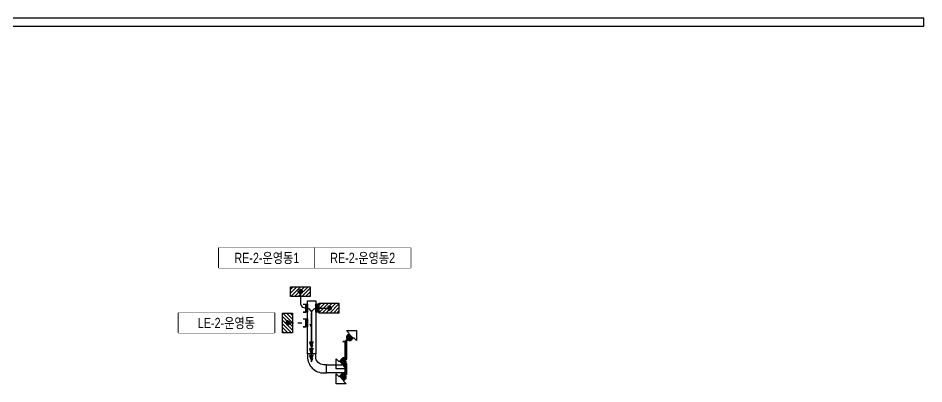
# Model space of a CAD drawing. Header units: millimetres. Extents: x -149088 to 500787, y -530175 to 1035835.
# Drawn here: x 308882 to 341995, y -152601 to -139231 of the extents above; entities that cross this region are included whole.
import ezdxf
from ezdxf.enums import TextEntityAlignment as Align

# ---------------------------------------------------------------- set-up
doc = ezdxf.new("R2010")
doc.units = ezdxf.units.MM
doc.header["$LTSCALE"] = 150
doc.linetypes.add('D1', pattern=[3, 1, -1, 1])
for name, color, linetype in [('------01 Distribution Panel', 3, 'Continuous'), ('-----00 LV_CABLE', 2, 'Continuous'), ('-----26 Electrical Cable Tray', 200, 'Continuous'), ('-----26 Electrical Cable Tray_건물(일반)', 20, 'Continuous')]:
    doc.layers.add(name, color=color, linetype=linetype)
doc.styles.add('ELEC', font='')
doc.styles.get('ELEC').set_extended_font_data('Dotum')

# ---------------------------------------------------------------- blocks, each defined once
blk = doc.blocks.new('A02')
h = blk.add_hatch()
h.set_pattern_fill('ANSI31', color=256, scale=25, style=0)
h.set_pattern_definition([(45, (-2000, -19200), (-56.1266, 56.1266), [])])
h.paths.add_polyline_path([(-300, 300), (-300, 0), (300, 0), (300, 300)])
blk.add_lwpolyline([(300, 0), (-300, 0), (-300, 300), (300, 300)], close=True)
blk = doc.blocks.new('11')
at = {"linetype": 'D1'}
h = blk.add_hatch(color=256, dxfattribs=at)
edge = h.paths.add_edge_path()
edge.add_arc((0, 0), 75, 0, 360)
blk.add_circle((0, 0), 75, dxfattribs=at)
for p in [(-75, 0), (0, 75), (75, 0), (0, -75)]:
    blk.add_point(p, dxfattribs=at)
blk = doc.blocks.new('22')
at = {"linetype": 'D1'}
h = blk.add_hatch(color=0, dxfattribs=at)
h.dxf.hatch_style = 1
h.paths.add_polyline_path([(0, 0), (-241, 75), (-241, -75)])
at = {"color": 0, "linetype": 'D1'}
blk.add_lwpolyline([(-241, -75), (0, 0), (-241, 75)], close=True, dxfattribs=at)
blk = doc.blocks.new('A$C756fbc58')
at = {"color": 0}
for points in [[(69, 208), (-13, 290), (290, 290), (290, -13), (208, 69), (196, 57), (57, 196)], [(-13, 126), (-13, 114), (114, -13), (126, -13), (132, -6), (-6, 132)], [(-13, 88), (-13, 63), (63, -13), (88, -13)], [(6, 145), (145, 6), (158, 19), (19, 158)], [(32, 170), (170, 32), (183, 44), (44, 183)]]:
    blk.add_lwpolyline(points, close=True, dxfattribs=at)
blk.add_circle((0, 0), 17.8, dxfattribs=at)
blk = doc.blocks.new('*U10')
at = {"linetype": 'Continuous', "ltscale": 0.1}
for p, q in [((-250, 57), (-250, 59)), ((-200, 57), (-200, 59)), ((-150, 57), (-150, 59)), ((-100, 57), (-100, 59)), ((-50, 57), (-50, 59)), ((0, 57), (0, 59)), ((50, 57), (50, 59)), ((100, 57), (100, 59)), ((150, 57), (150, 59)), ((200, 57), (200, 59)), ((250, 57), (250, 59))]:
    blk.add_line(p, q, dxfattribs=at)
blk.add_lwpolyline([(350, 0), (350, 40), (-350, 40), (-350, 0)], close=True, dxfattribs=at)
for points in [[(-300, 40), (-300, 140), (-275, 140), (-275, 137), (-297, 137), (-297, 40)], [(-297, 59), (297, 59)], [(-297, 57), (297, 57)], [(297, 43), (-297, 43)], [(300, 40), (300, 140), (275, 140), (275, 137), (297, 137), (297, 40)]]:
    blk.add_lwpolyline(points, dxfattribs=at)
at = {"linetype": 'Continuous', "ltscale": 0.1, "style": 'ELEC'}
blk.add_text('W600*H100', height=10, dxfattribs=at).set_placement((-340, 10), align=Align.MIDDLE_LEFT)
blk = doc.blocks.new('O08')
blk.add_hatch(color=256).paths.add_polyline_path([(120, 51), (-120, 51), (-120, 0), (120, 0)])
blk.add_lwpolyline([(120, 127.5), (120, 0), (-120, 0), (-120, 127.5), (-120, 51), (120, 51)])
blk = doc.blocks.new('*U28')
at = {"linetype": 'Continuous', "ltscale": 0.1}
for p, q in [((-100, 57), (-100, 59)), ((-50, 57), (-50, 59)), ((0, 57), (0, 59)), ((50, 57), (50, 59)), ((100, 57), (100, 59))]:
    blk.add_line(p, q, dxfattribs=at)
blk.add_lwpolyline([(200, 0), (200, 40), (-200, 40), (-200, 0)], close=True, dxfattribs=at)
for points in [[(-150, 40), (-150, 140), (-125, 140), (-125, 137), (-147, 137), (-147, 40)], [(-147, 59), (147, 59)], [(-147, 57), (147, 57)], [(147, 43), (-147, 43)], [(150, 40), (150, 140), (125, 140), (125, 137), (147, 137), (147, 40)]]:
    blk.add_lwpolyline(points, dxfattribs=at)
at = {"linetype": 'Continuous', "ltscale": 0.1, "style": 'ELEC'}
blk.add_text('W300*H100', height=10, dxfattribs=at).set_placement((-190, 10), align=Align.MIDDLE_LEFT)
blk = doc.blocks.new('*U27')
at = {"color": 0}
blk.add_lwpolyline([(0, 0), (-100, 0, -0.414214), (-400, 300), (-400, 400), (-700, 400), (-700, 300, 0.414214), (-100, -300), (0, -300)], format="xyb", close=True, dxfattribs=at)
at = {"color": 0, "style": 'ELEC'}
blk.add_text('W:300(ELBOW 90)', height=10, dxfattribs=at).set_placement((-5, -290), align=Align.MIDDLE_RIGHT)

msp = doc.modelspace()

# ---------------------------------------------------------------- linework, layer by layer
at = {"layer": '------01 Distribution Panel', "color": 1, "elevation": 0}
for points in [[(319728, -147622), (319728, -148362), (316225, -148362), (316225, -147622)], [(318250, -150000), (318250, -150740), (314747, -150740), (314747, -150000)]]:
    msp.add_lwpolyline(points, close=True, dxfattribs=at)
at = {"layer": '-----00 LV_CABLE', "elevation": 0}
for points in [[(319200, -149305), (319200, -149630, 0.414214), (319400, -149830), (319410, -149830, -0.414214), (319610, -150030), (319610, -151559)], [(319610, -151799), (319610, -150030, -0.414214), (319810, -149830), (320326, -149830)]]:
    msp.add_lwpolyline(points, format="xyb", dxfattribs=at)
at = {"layer": '-----00 LV_CABLE', "linetype": 'D1', "elevation": 0}
msp.add_lwpolyline([(318805, -150370), (319410, -150370, -0.414214), (319610, -150570), (319610, -151078)], format="xyb", dxfattribs=at)
at = {"layer": '-----26 Electrical Cable Tray', "elevation": 0}
msp.add_lwpolyline([(341995, -139231), (276743, -139231), (276743, -139531), (341995, -139531)], close=True, dxfattribs=at)
at = {"layer": '-----26 Electrical Cable Tray_건물(일반)', "elevation": 0}
for points in [[(319460, -149560), (319760, -149560), (319760, -151503), (319460, -151503)], [(320860, -152203), (320160, -152203), (320160, -151903), (320860, -151903)]]:
    msp.add_lwpolyline(points, close=True, dxfattribs=at)

# ---------------------------------------------------------------- block references
at = {"layer": '------01 Distribution Panel', "xscale": 1.2, "yscale": 1.2, "zscale": 1.2}
for p in [(319200, -149410), (320250, -150010)]:
    msp.add_blockref('A02', p, dxfattribs=at)
at = {"layer": '------01 Distribution Panel', "xscale": 1.2, "yscale": 1.2, "zscale": 1.2, "rotation": 90}
msp.add_blockref('A02', (318910, -150370), dxfattribs=at)
at = {"layer": '-----00 LV_CABLE', "linetype": 'D1'}
for p in [(319200, -149230), (320250, -149830), (318730, -150370)]:
    msp.add_blockref('11', p, dxfattribs=at)
at = {"layer": '-----00 LV_CABLE', "linetype": 'D1', "xscale": 1.2, "yscale": 1.2, "zscale": 1.2}
for p, rotation in [((319460, -149830), 89.99999999999999), ((319760, -149830), 270), ((319460, -150370), 90)]:
    msp.add_blockref('O08', p, dxfattribs=dict(at, rotation=rotation))
at = {"layer": '-----00 LV_CABLE', "linetype": 'D1', "rotation": 270}
for p in [(319610, -151318), (319610, -151559), (319610, -151799)]:
    msp.add_blockref('22', p, dxfattribs=at)
at = {"layer": '-----26 Electrical Cable Tray', "xscale": 1.2, "yscale": 1.2, "zscale": 1.2}
msp.add_blockref('A$C756fbc58', (320900, -151003), dxfattribs=at)
at = {"layer": '-----26 Electrical Cable Tray', "linetype": 'Continuous', "ltscale": 7.5, "rotation": 89.99999999999999}
msp.add_blockref('*U10', (320900, -151353), dxfattribs=at)
at = {"layer": '-----26 Electrical Cable Tray', "xscale": 1.2, "yscale": 1.2, "zscale": 1.2, "rotation": 180}
msp.add_blockref('A$C756fbc58', (320860, -151703), dxfattribs=at)
at = {"layer": '-----26 Electrical Cable Tray_건물(일반)'}
msp.add_blockref('*U27', (320160, -151903), dxfattribs=at)
at = {"layer": '-----26 Electrical Cable Tray_건물(일반)', "rotation": 89.99999999999999}
msp.add_blockref('*U28', (320900, -152053), dxfattribs=at)
at = {"layer": '-----26 Electrical Cable Tray_건물(일반)', "xscale": 1.2, "yscale": 1.2, "zscale": 1.2, "rotation": 180}
msp.add_blockref('A$C756fbc58', (320860, -152253), dxfattribs=at)

# ---------------------------------------------------------------- next in the draw order: wipeouts: each hides what was drawn before it
at = {"color": 1}
for points in [[(316225, -147622), (319728, -147622), (319728, -148362), (316225, -148362)], [(314747, -150000), (318250, -150000), (318250, -150740), (314747, -150740)]]:
    msp.add_wipeout(points, dxfattribs=at).dxf.layer = '------01 Distribution Panel'

# ---------------------------------------------------------------- next in the draw order: linework, layer by layer
at = {"layer": '------01 Distribution Panel', "color": 1, "elevation": 0}
for points in [[(323231, -147622), (323231, -148362), (319728, -148362), (319728, -147622)], [(318250, -150000), (318250, -150740), (314747, -150740), (314747, -150000)]]:
    msp.add_lwpolyline(points, close=True, dxfattribs=at)

# ---------------------------------------------------------------- next in the draw order: wipeouts: each hides what was drawn before it
at = {"color": 1}
for points in [[(319728, -147622), (323231, -147622), (323231, -148362), (319728, -148362)], [(314747, -150000), (318250, -150000), (318250, -150740), (314747, -150740)]]:
    msp.add_wipeout(points, dxfattribs=at).dxf.layer = '------01 Distribution Panel'

# ---------------------------------------------------------------- next in the draw order: linework, layer by layer
at = {"layer": '------01 Distribution Panel', "color": 1, "elevation": 0}
msp.add_lwpolyline([(319728, -147622), (319728, -148362), (316225, -148362), (316225, -147622)], close=True, dxfattribs=at)

# ---------------------------------------------------------------- next in the draw order: texts
at = {"layer": '------01 Distribution Panel', "style": 'ELEC', "width": 0.8}
msp.add_text('LE-2-운영동', height=375, dxfattribs=at).set_placement((316498, -150370), align=Align.MIDDLE)

# ---------------------------------------------------------------- next in the draw order: wipeouts: each hides what was drawn before it
at = {"color": 1}
msp.add_wipeout([(316225, -147622), (319728, -147622), (319728, -148362), (316225, -148362)], dxfattribs=at).dxf.layer = '------01 Distribution Panel'

# ---------------------------------------------------------------- next in the draw order: linework, layer by layer
at = {"layer": '------01 Distribution Panel', "color": 1, "elevation": 0}
msp.add_lwpolyline([(323231, -147622), (323231, -148362), (319728, -148362), (319728, -147622)], close=True, dxfattribs=at)

# ---------------------------------------------------------------- next in the draw order: texts
at = {"layer": '------01 Distribution Panel', "style": 'ELEC', "width": 0.8}
msp.add_text('RE-2-운영동1', height=375, dxfattribs=at).set_placement((317976, -147992), align=Align.MIDDLE)

# ---------------------------------------------------------------- next in the draw order: wipeouts: each hides what was drawn before it
at = {"color": 1}
msp.add_wipeout([(319728, -147622), (323231, -147622), (323231, -148362), (319728, -148362)], dxfattribs=at).dxf.layer = '------01 Distribution Panel'

# ---------------------------------------------------------------- next in the draw order: texts
at = {"layer": '------01 Distribution Panel', "style": 'ELEC', "width": 0.8}
msp.add_text('RE-2-운영동2', height=375, dxfattribs=at).set_placement((321479, -147992), align=Align.MIDDLE)

doc.saveas('drawing.dxf')
